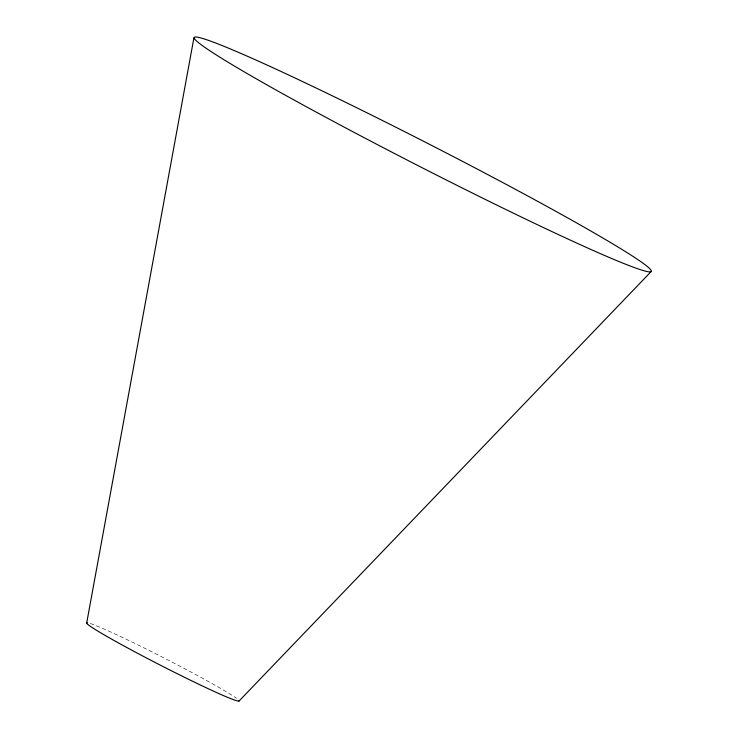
<?xml version="1.0" encoding="UTF-8"?>
<svg xmlns="http://www.w3.org/2000/svg" width="738" height="738" viewBox="0 0 738 738"><rect width="100%" height="100%" fill="white"/><g stroke="black" fill="none" stroke-linecap="round" stroke-linejoin="round"><path stroke-width="0.55" stroke-dasharray="3.69 2.77" d="M90.285 623.499A85.617 4.031 27.1 0 1 164.878 658.416A85.617 4.031 27.1 0 1 236.63 698.406"/><path stroke-width="1.11" d="M86.669 623.084L193.928 37.832M239.094 700.98L651.193 271.519A256.852 12.103 27.1 0 0 315.596 87.767A256.852 12.103 27.1 0 0 301.104 103.883A256.852 12.103 27.1 0 0 651.193 271.519M239.011 700.5A85.617 4.031 27.1 0 1 160.22 665.095A85.617 4.031 27.1 0 1 87.305 622.771"/></g></svg>
